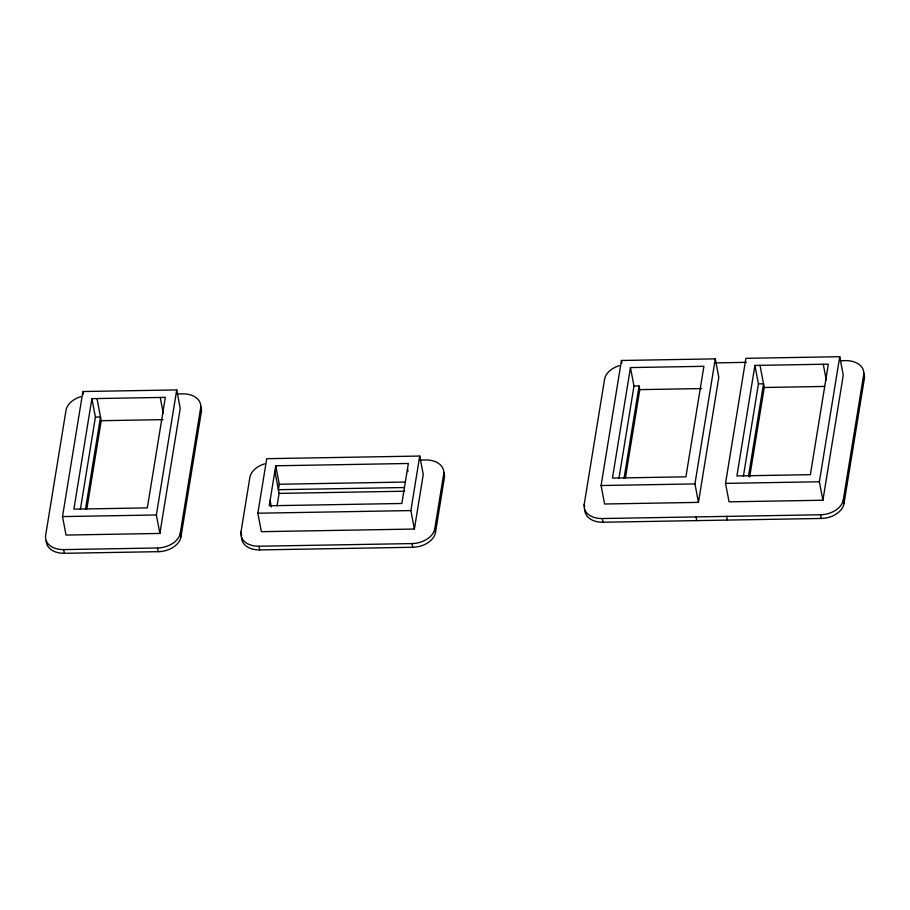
<?xml version="1.0" encoding="UTF-8"?>
<svg xmlns="http://www.w3.org/2000/svg" width="910" height="910" viewBox="0 0 910 910"><rect width="100%" height="100%" fill="white"/><g stroke="black" fill="none" stroke-linecap="round" stroke-linejoin="round"><path stroke-width="1.36" d="M62.517 516.596L82.878 391.539L176.722 389.924L180.237 408.385L159.876 533.442L66.032 535.057L62.517 516.596L156.361 514.969L176.722 389.924M91.887 398.637L73.903 509.145L147.34 507.882L165.336 397.363L91.887 398.637L95.413 417.099L80.376 509.429M85.483 509.338L100.509 417.007L95.413 417.099M86.871 508.838L101.215 420.704L96.995 398.546M46.205 540.995A20.725 14.264 -10.8 0 0 64.371 553.291L158.215 551.676A20.725 14.264 -10.8 0 0 180.988 536.775L180.282 533.089L200.644 408.033A20.725 14.264 -10.8 0 0 182.603 393.837L177.006 393.939M180.988 536.775L201.349 411.718A20.725 14.264 -10.8 0 0 200.7 406.19M241.685 535.728L240.979 532.032L249.852 477.511A20.725 14.264 -10.8 0 1 264.639 463.85M257.86 513.217L266.732 458.685L419.738 456.046L423.264 474.508L414.391 529.04L261.375 531.679L257.86 513.217L410.865 510.578L419.738 456.046M275.753 465.784L269.235 505.767L401.845 503.48L408.363 463.486L275.753 465.784L279.268 484.245L278.38 489.705L403.938 487.533M277.061 505.858L279.086 493.391L274.865 471.232M241.548 537.628A20.725 14.264 -10.8 0 0 259.714 549.913L412.719 547.274A20.725 14.264 -10.8 0 0 435.492 532.373L434.787 528.687L443.659 474.155A20.725 14.264 -10.8 0 0 425.63 459.971L419.965 460.062M435.492 532.373L444.364 477.852A20.725 14.264 -10.8 0 0 443.727 472.313M584.675 506.813L584.209 504.356L604.57 379.299A20.725 14.264 -10.8 0 1 619.346 365.649M601.089 485.53L621.45 360.485L715.294 358.858L718.809 377.32L698.448 502.377L604.604 504.003L601.089 485.53L694.933 483.915L715.294 358.858M630.459 367.572L612.464 478.091L685.913 476.817L703.908 366.309L630.459 367.572L633.986 386.033L618.948 478.364M624.055 478.273L639.082 385.954L633.986 386.033M625.443 477.773L639.787 389.639L639.082 385.954M725.532 483.381L745.893 358.324L839.737 356.709L843.263 375.17L822.902 500.227L729.058 501.842L725.532 483.381L819.375 481.765L839.737 356.709M754.913 365.422L736.918 475.941L810.366 474.667L828.35 364.159L754.913 365.422L758.428 383.884L743.402 476.214M748.498 476.123L763.535 383.804L758.428 383.884M749.658 477.022L764.241 387.489L760.009 365.331M584.777 509.941A20.725 14.264 -10.8 0 0 602.943 522.238L821.241 518.461A20.725 14.264 -10.8 0 0 844.002 503.56L843.297 499.874L863.658 374.818A20.725 14.264 -10.8 0 0 845.629 360.633L839.953 360.724M844.002 503.56L864.363 378.514A20.725 14.264 -10.8 0 0 863.715 372.975M715.214 362.885L746.405 362.339M639.787 389.639L701.633 388.57M764.241 387.489L824.665 386.443M101.215 420.704L163.061 419.635M279.268 484.245L404.825 482.072M279.086 493.391L404.643 491.218M584.209 504.356A20.725 14.264 -10.8 0 0 602.238 518.541L820.536 514.764A20.725 14.264 -10.8 0 0 843.297 499.874M80.774 396.703A20.725 14.264 -10.8 0 0 65.998 410.353L45.636 535.41A20.725 14.264 -10.8 0 0 63.666 549.606L157.51 547.979A20.725 14.264 -10.8 0 0 180.282 533.089M240.979 532.032A20.725 14.264 -10.8 0 0 259.009 546.227L412.014 543.577A20.725 14.264 -10.8 0 0 434.787 528.687M863.658 374.818L864.363 378.514M823.254 364.239L826.269 380.073M819.375 481.765L822.902 500.227M820.536 514.764L821.241 518.461M726.692 516.391L727.397 520.076M694.933 483.915L698.448 502.377M696.082 516.914L696.787 520.611M621.45 360.485L621.951 363.113M602.238 518.541L602.943 522.238M443.659 474.155L444.364 477.852M407.464 468.946L407.976 471.585M410.865 510.578L414.391 529.04M412.014 543.577L412.719 547.274M270.122 500.318L271.385 506.915M259.009 546.227L259.714 549.913M200.644 408.033L201.349 411.718M160.24 397.454L163.254 413.276M156.361 514.969L159.876 533.442M157.51 547.979L158.215 551.676M82.878 391.539L83.379 394.178M63.666 549.606L64.371 553.291"/></g></svg>
